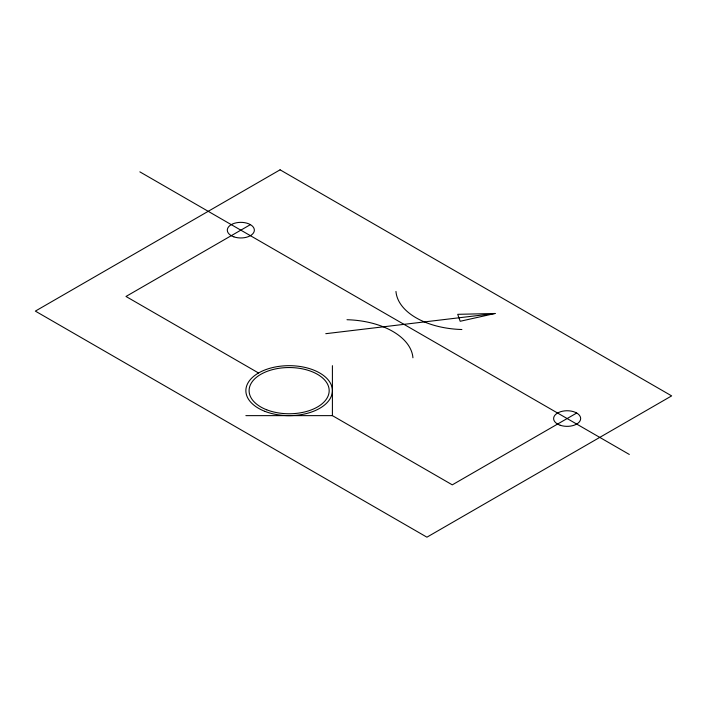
<?xml version="1.0" encoding="UTF-8"?>
<svg xmlns="http://www.w3.org/2000/svg" width="707" height="707" viewBox="0 0 707 707"><rect width="100%" height="100%" fill="white"/><g stroke="black" fill="none" stroke-linecap="round" stroke-linejoin="round"><path stroke-width="1.06" d="M250.393 224.64L125.987 296.463L258.55 372.996M576.7 413.029L452.294 484.852L332.405 415.636L245.877 415.636M495.059 313.484L460.195 321.27L457.712 314.323L495.059 313.484L325.777 333.686M139.853 171.854L629.31 454.442M332.405 365.678L332.405 415.636M346.996 319.723A69.224 39.963 0 0 1 412.932 357.786M461.901 329.515A69.224 39.963 0 0 1 395.964 291.452M280.078 169.821L35.35 311.115L426.922 537.179L671.65 395.885L280.078 169.821M560.165 425.234A13.521 7.804 0 0 0 580.659 418.694A13.521 7.804 0 0 0 560.598 411.721A13.521 7.804 0 0 0 560.165 425.234M233.858 236.845A13.521 7.804 0 0 0 254.352 230.296A13.521 7.804 0 0 0 234.291 223.324A13.521 7.804 0 0 0 233.858 236.845M266.698 409.795A40.034 23.11 0 0 0 329.073 392.305A40.034 23.11 0 0 0 271.647 369.867A40.034 23.11 0 0 0 266.698 409.795M264.886 411.341A43.26 24.975 0 0 0 332.29 392.438A43.26 24.975 0 0 0 270.233 368.188A43.26 24.975 0 0 0 264.886 411.341"/></g></svg>
